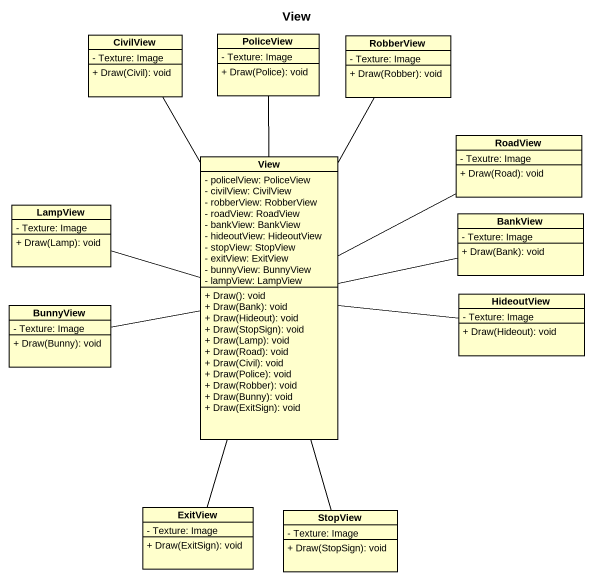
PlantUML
@startuml
title View
hide circle
hide empty members
skinparam classAttributeIconSize 0
class CivilView {
  - Texture: Image
  + Draw(Civil): void
}
class PoliceView {
  - Texture: Image
  + Draw(Police): void
}
class RobberView {
  - Texture: Image
  + Draw(Robber): void
}
class View {
  - policelView: PoliceView
  - civilView: CivilView
  - robberView: RobberView
  - roadView: RoadView
  - bankView: BankView
  - hideoutView: HideoutView
  - stopView: StopView
  - exitView: ExitView
  - bunnyView: BunnyView
  - lampView: LampView
  + Draw(): void
  + Draw(Bank): void
  + Draw(Hideout): void
  + Draw(StopSign): void
  + Draw(Lamp): void
  + Draw(Road): void
  + Draw(Civil): void
  + Draw(Police): void
  + Draw(Robber): void
  + Draw(Bunny): void
  + Draw(ExitSign): void
}
class RoadView {
  - Texutre: Image
  + Draw(Road): void
}
class LampView {
  - Texture: Image
  + Draw(Lamp): void
}
class BankView {
  - Texture: Image
  + Draw(Bank): void
}
class BunnyView {
  - Texture: Image
  + Draw(Bunny): void
}
class HideoutView {
  - Texture: Image
  + Draw(Hideout): void
}
class ExitView {
  - Texture: Image
  + Draw(ExitSign): void
}
class StopView {
  - Texture: Image
  + Draw(StopSign): void
}
View -up- CivilView
View -up- PoliceView
View -up- RobberView
View -right- RoadView
View -left- LampView
View -right- BankView
View -left- BunnyView
View -right- HideoutView
View -- ExitView
View -- StopView
@enduml
